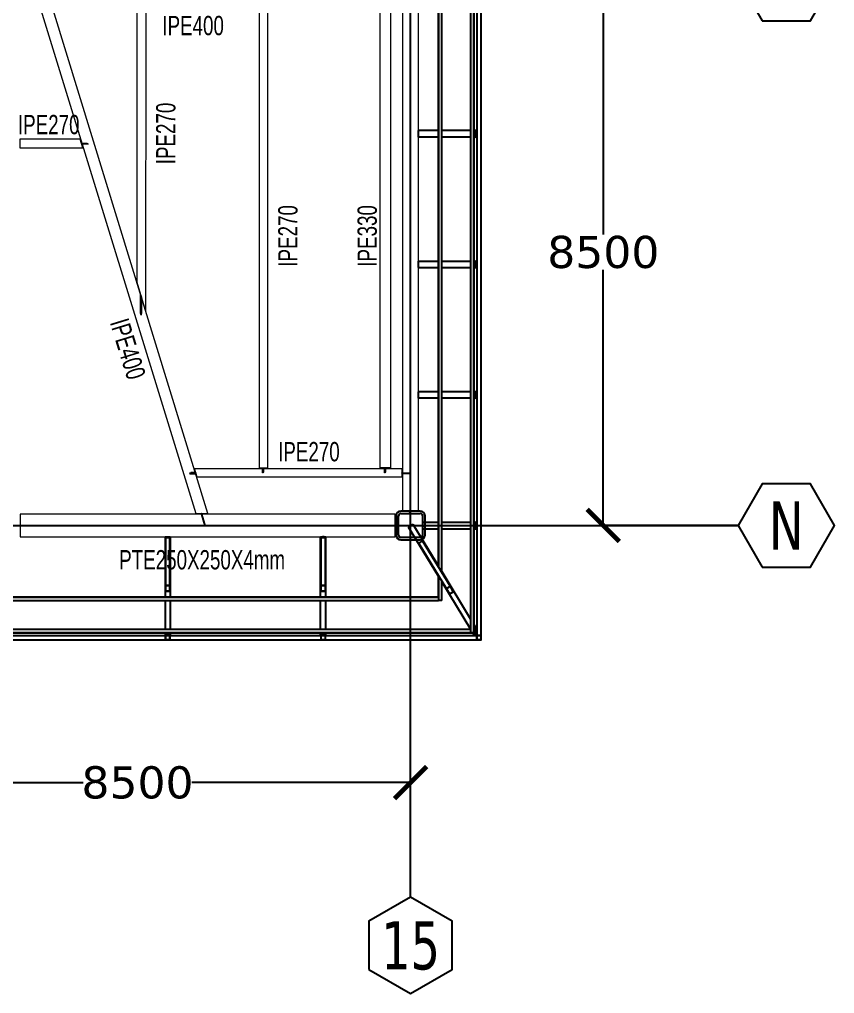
# Model space of a CAD drawing. Header units: millimetres. Extents: x -6598 to 74598, y -11659 to 33736.
# Drawn here: x 61913 to 74598, y -7280 to 7870 of the extents above; entities that cross this region are included whole.
import ezdxf
from ezdxf.enums import TextEntityAlignment as Align

# ---------------------------------------------------------------- set-up
doc = ezdxf.new("R2010")
doc.units = ezdxf.units.MM
for name, color, linetype, lineweight in [('0-1', 250, 'Continuous', 5), ('E_B_PLACA-1', 10, 'Continuous', 25), ('E_B_PLACA-2', 31, 'Continuous', 25), ('E_COLUMNAS-1', 31, 'Continuous', 25), ('E_COLUMNAS-2', 1, 'Continuous', 25), ('E_COLUMNAS-3', 1, 'Continuous', 35), ('E_TEXTO', 3, 'Continuous', 9), ('E_VIGAS-1', 31, 'Continuous', 25), ('E_VIGAS-2', 10, 'Continuous', 25), ('HCB-VIGAS', 4, 'Continuous', 15), ('S-COLS-HDLN-1', 52, 'Continuous', 9)]:
    doc.layers.add(name, color=color, linetype=linetype, lineweight=lineweight)
for name, color, linetype in [('COTAS', 8, 'Continuous'), ('HCB-EJES', 1, 'Continuous'), ('HCB-ROTULOS', 2, 'Continuous')]:
    doc.layers.add(name, color=color, linetype=linetype)
doc.styles.add('Arial Narrow_1', font='', dxfattribs={"width": 0.85, "height": 0.3})
doc.styles.add('ROMANT', font='romant.shx', dxfattribs={"width": 0.8})
doc.styles.add('VERDANA', font='verdana.ttf')
doc.styles.get('Arial Narrow_1').set_extended_font_data('Arial Narrow')
doc.dimstyles.new('1.125', dxfattribs={"dimscale": 0, "dimtxt": 500, "dimasz": 500, "dimexe": 4, "dimexo": 4, "dimgap": 15, "dimtad": 0, "dimdec": 0, "dimzin": 4, "dimdsep": 46, "dimtxsty": 'ROMANT', "dimblk": 'ARCHTICK', "dimcen": -10, "dimclrd": 256, "dimclrt": 3, "dimadec": 0, "dimazin": 0, "dimtfac": 1, "dimtdec": 0, "dimtix": 1, "dimtmove": 0, "dimatfit": 0, "dimldrblk": 'OBLIQUE', "dimfxl": 0.05, "dimtolj": 1, "dimtzin": 0, "dimarcsym": 0})

# ---------------------------------------------------------------- blocks, each defined once
blk = doc.blocks.new('EST_SFM_VIGA-METALICA-SECCION-C - EST_SFM_VIGA-METALICA-UPN100-1529792-_34_00m_N_E_-NIVEL-9 DOC')
at = {"layer": 'E_VIGAS-2'}
for p, q in [((13.831, 0.032), (-13.129, 0.032)), ((14.268, 0.032), (13.965, 0.032)), ((14.269, 0.032), (14.269, -0.018)), ((-13.047, -0.018), (13.749, -0.018)), ((13.882, -0.018), (14.269, -0.018))]:
    blk.add_line(p, q, dxfattribs=at)
blk = doc.blocks.new('EST_SFM_VIGA-METALICA-SECCION-C - EST_SFM_VIGA-METALICA-UPN100-1530878-_34_00m_N_E_-NIVEL-9 DOC')
at = {"layer": 'E_VIGAS-2'}
for p, q in [((14.54, 0.018), (-14.294, 0.018)), ((14.54, 0.018), (14.54, -0.032)), ((-14.294, -0.032), (14.54, -0.032))]:
    blk.add_line(p, q, dxfattribs=at)
blk = doc.blocks.new('EST_SFM_VIGA-METALICA-SECCION-C - EST_SFM_VIGA-METALICA-UPN160-1529890-_34_00m_N_E_-NIVEL-9 DOC')
at = {"layer": 'E_VIGAS-1'}
for p, q in [((14.442, 0.018), (-14.49, 0.018)), ((14.506, 0.018), (14.5, 0.018)), ((14.506, 0.018), (14.506, 0.013)), ((-14.485, -0.047), (14.437, -0.047)), ((14.438, -0.047), (14.504, -0.047))]:
    blk.add_line(p, q, dxfattribs=at)
blk = doc.blocks.new('EST_SFM_VIGA-METALICA-SECCION-C - EST_SFM_VIGA-METALICA-UPN100-1527742-_34_00m_N_E_-NIVEL-9 DOC')
at = {"layer": 'E_VIGAS-2'}
for p, q in [((34.044, 0.018), (-34.827, 0.018)), ((34.044, 0.018), (34.044, -0.032)), ((-34.827, -0.032), (34.044, -0.032))]:
    blk.add_line(p, q, dxfattribs=at)
blk = doc.blocks.new('EST_SFM_VIGA-METALICA-SECCION-C - EST_SFM_VIGA-METALICA-UPN100-1527772-_34_00m_N_E_-NIVEL-9 DOC')
at = {"layer": 'E_VIGAS-2'}
for p, q in [((34.942, 0.032), (-34.929, 0.032)), ((34.942, 0.032), (34.942, -0.018)), ((-34.929, -0.018), (34.942, -0.018))]:
    blk.add_line(p, q, dxfattribs=at)
blk = doc.blocks.new('EST_SFM_VIGA-METALICA-SECCION-C - EST_SFM_VIGA-METALICA-UPN160-1579051-_34_00m_N_E_-NIVEL-9 DOC')
at = {"layer": 'E_VIGAS-1'}
for p, q in [((30.107, 0.047), (-30.264, 0.047)), ((30.175, 0.047), (30.109, 0.047)), ((32.527, 0.047), (30.176, 0.047)), ((32.595, 0.047), (32.529, 0.047)), ((34.951, 0.047), (32.596, 0.047)), ((34.955, 0.047), (34.952, 0.047)), ((34.955, 0.047), (34.955, -0.016)), ((-30.269, -0.018), (30.113, -0.018)), ((30.171, -0.018), (32.533, -0.018)), ((32.591, -0.018), (34.955, -0.018))]:
    blk.add_line(p, q, dxfattribs=at)
blk = doc.blocks.new('EST_SCM_COLUMNA-METALICA-SECCION-CUADRADA - EST_SCM_COLUMNA-TUBULAR-CUADRADA_PTEØ_70x70 e_3mm-1586569-_34_00m_N_E_-NIVEL-9 DOC')
at = {"layer": 'E_COLUMNAS-1'}
for p, q in [((-0.035, 0.029), (-0.035, -0.029)), ((-0.032, -0.029), (-0.032, 0.029)), ((0.029, 0.035), (-0.029, 0.035)), ((-0.029, 0.032), (0.029, 0.032)), ((0.032, 0.029), (0.032, -0.029)), ((0.035, -0.029), (0.035, 0.029)), ((0.029, -0.032), (-0.029, -0.032)), ((-0.029, -0.035), (0.029, -0.035))]:
    blk.add_line(p, q, dxfattribs=at)
for centre, radius, start, end in [((-0.029, 0.029), 0.006, 90, 180), ((-0.029, 0.029), 0.003, 90, 180), ((0.029, 0.029), 0.006, 360, 90), ((0.029, 0.029), 0.003, 0, 90), ((-0.029, -0.029), 0.006, 180, 270), ((-0.029, -0.029), 0.003, 180, 270), ((0.029, -0.029), 0.006, 270, 360), ((0.029, -0.029), 0.003, 270, 360), ((0.029, -0.029), 0.006, 280, 350), ((0.029, -0.029), 0.003, 300, 330)]:
    blk.add_arc(centre, radius, start, end, dxfattribs=at)
blk = doc.blocks.new('EST_SCM_COLUMNA-METALICA-SECCION-CUADRADA - EST_SCM_COLUMNA-TUBULAR-CUADRADA_PTEØ_70x70 e_3mm-V8-_34_00m_N_E_-NIVEL-9 DOC')
at = {"layer": 'E_COLUMNAS-1'}
for p, q in [((-0.035, 0.029), (-0.035, -0.029)), ((-0.032, -0.029), (-0.032, 0.029)), ((0.029, 0.035), (-0.029, 0.035)), ((-0.029, 0.032), (0.029, 0.032)), ((0.032, 0.029), (0.032, -0.029)), ((0.035, -0.029), (0.035, 0.029)), ((0.029, -0.032), (-0.029, -0.032)), ((-0.029, -0.035), (0.029, -0.035))]:
    blk.add_line(p, q, dxfattribs=at)
for centre, radius, start, end in [((-0.029, 0.029), 0.006, 90, 180), ((-0.029, 0.029), 0.003, 90, 180), ((0.029, 0.029), 0.006, 360, 90), ((0.029, 0.029), 0.003, 0, 90), ((-0.029, -0.029), 0.006, 180, 270), ((-0.029, -0.029), 0.006, 190, 270), ((-0.029, -0.029), 0.003, 180, 270), ((-0.029, -0.029), 0.003, 210, 270), ((0.029, -0.029), 0.006, 270, 360), ((0.029, -0.029), 0.003, 270, 360), ((0.029, -0.029), 0.006, 270, 350), ((0.029, -0.029), 0.003, 270, 330)]:
    blk.add_arc(centre, radius, start, end, dxfattribs=at)
blk = doc.blocks.new('DCTIB_CNI_EST_MOD-1A-FAC_0001_rvt-1-_34_00m_N_E_-NIVEL-9 DOC')
at = {"layer": 'E_B_PLACA-1'}
for p, q in [((-5.177, 167.83), (-5.177, 138.995)), ((-5.727, 140.014), (-5.727, 166.81)), ((-5.727, 139.545), (-5.727, 139.881)), ((-74.597, 139.545), (-5.727, 139.545)), ((-5.177, 138.995), (-75.147, 138.995))]:
    blk.add_line(p, q, dxfattribs=at)
at = {"layer": 'E_B_PLACA-2'}
for p, q in [((-5.177, 138.995), (-5.177, 167.83)), ((-5.727, 166.81), (-5.727, 140.014)), ((-5.727, 139.881), (-5.727, 139.545)), ((-5.727, 139.545), (-74.597, 139.545)), ((-75.147, 138.995), (-5.177, 138.995))]:
    blk.add_line(p, q, dxfattribs=at)
at = {"layer": 'E_COLUMNAS-1'}
for centre, radius, start, end in [((-9.971, 138.946), 0.006, 90, 170), ((-9.971, 138.946), 0.006, 90, 170), ((-9.971, 138.946), 0.003, 90, 150), ((-9.971, 138.946), 0.003, 90, 150), ((-9.913, 138.946), 0.006, 10, 90), ((-9.913, 138.946), 0.006, 10, 90), ((-9.913, 138.946), 0.003, 30, 90), ((-9.913, 138.946), 0.003, 30, 90), ((-7.551, 138.946), 0.006, 90, 170), ((-7.551, 138.946), 0.006, 90, 170), ((-7.551, 138.946), 0.003, 90, 150), ((-7.551, 138.946), 0.003, 90, 150), ((-7.493, 138.946), 0.006, 10, 90), ((-7.493, 138.946), 0.006, 10, 90), ((-7.493, 138.946), 0.003, 30, 90), ((-7.493, 138.946), 0.003, 30, 90), ((-5.128, 138.946), 0.006, 100, 170), ((-5.128, 138.946), 0.006, 100, 170), ((-5.128, 138.946), 0.003, 120, 150), ((-5.128, 138.946), 0.003, 120, 150)]:
    blk.add_arc(centre, radius, start, end, dxfattribs=at)
at = {"layer": 'E_VIGAS-1'}
for p, q in [((-6.037, 146.704), (-6.037, 146.804)), ((-5.727, 146.804), (-6.037, 146.804)), ((-5.727, 146.704), (-6.037, 146.704)), ((-5.149, 146.804), (-5.177, 146.804)), ((-5.149, 146.704), (-5.177, 146.704)), ((-5.149, 146.804), (-5.149, 146.704)), ((-5.149, 146.704), (-5.149, 146.804)), ((-5.149, 146.804), (-5.148, 146.804)), ((-5.148, 146.704), (-5.149, 146.704)), ((-5.148, 146.804), (-5.148, 146.767)), ((-5.129, 146.804), (-5.148, 146.804)), ((-5.148, 146.757), (-5.143, 146.757)), ((-5.143, 146.757), (-5.148, 146.757)), ((-5.148, 146.757), (-5.143, 146.757)), ((-5.143, 146.752), (-5.148, 146.752)), ((-5.143, 146.752), (-5.148, 146.752)), ((-5.148, 146.752), (-5.143, 146.752)), ((-5.148, 146.742), (-5.148, 146.704)), ((-5.148, 146.704), (-5.129, 146.704)), ((-5.143, 146.757), (-5.129, 146.757)), ((-5.129, 146.752), (-5.143, 146.752)), ((-6.038, 144.674), (-6.038, 144.774)), ((-6.038, 144.774), (-5.727, 144.774)), ((-5.177, 144.774), (-5.149, 144.774)), ((-5.149, 144.774), (-5.149, 144.674)), ((-5.149, 144.774), (-5.148, 144.774)), ((-5.149, 144.674), (-5.149, 144.774)), ((-5.129, 144.774), (-5.148, 144.774)), ((-5.148, 144.774), (-5.148, 144.736)), ((-5.148, 144.726), (-5.143, 144.726)), ((-5.143, 144.726), (-5.148, 144.726)), ((-5.148, 144.726), (-5.143, 144.726)), ((-5.143, 144.721), (-5.148, 144.721)), ((-5.143, 144.721), (-5.148, 144.721)), ((-5.148, 144.721), (-5.143, 144.721)), ((-5.148, 144.711), (-5.148, 144.674)), ((-5.143, 144.726), (-5.129, 144.726)), ((-5.129, 144.721), (-5.143, 144.721)), ((-6.038, 144.674), (-5.727, 144.674)), ((-5.177, 144.674), (-5.149, 144.674)), ((-5.148, 144.674), (-5.149, 144.674)), ((-5.148, 144.674), (-5.129, 144.674)), ((-6.037, 142.643), (-6.037, 142.743)), ((-5.727, 142.743), (-6.037, 142.743)), ((-5.149, 142.743), (-5.177, 142.743)), ((-5.149, 142.743), (-5.149, 142.643)), ((-5.149, 142.643), (-5.149, 142.743)), ((-5.149, 142.743), (-5.148, 142.743)), ((-5.148, 142.743), (-5.148, 142.706)), ((-5.129, 142.743), (-5.148, 142.743)), ((-5.727, 142.643), (-6.037, 142.643)), ((-5.149, 142.643), (-5.177, 142.643)), ((-5.148, 142.643), (-5.149, 142.643)), ((-5.148, 142.696), (-5.143, 142.696)), ((-5.143, 142.696), (-5.148, 142.696)), ((-5.148, 142.696), (-5.143, 142.696)), ((-5.143, 142.69), (-5.148, 142.69)), ((-5.143, 142.69), (-5.148, 142.69)), ((-5.148, 142.69), (-5.143, 142.69)), ((-5.148, 142.68), (-5.148, 142.643)), ((-5.148, 142.643), (-5.129, 142.643)), ((-5.143, 142.696), (-5.129, 142.696)), ((-5.129, 142.69), (-5.143, 142.69)), ((-6.197, 140.641), (-6.127, 140.684)), ((-6.197, 140.641), (-5.727, 139.869)), ((-6.127, 140.684), (-5.727, 140.027)), ((-5.971, 140.612), (-5.971, 140.712)), ((-5.971, 140.712), (-5.727, 140.712)), ((-5.971, 140.612), (-5.727, 140.612)), ((-5.177, 140.712), (-5.149, 140.712)), ((-5.177, 140.612), (-5.149, 140.612)), ((-5.149, 140.712), (-5.149, 140.612)), ((-5.149, 140.712), (-5.148, 140.712)), ((-5.149, 140.612), (-5.149, 140.712)), ((-5.148, 140.612), (-5.149, 140.612)), ((-5.129, 140.712), (-5.148, 140.712)), ((-5.148, 140.712), (-5.148, 140.675)), ((-5.148, 140.665), (-5.143, 140.665)), ((-5.143, 140.665), (-5.148, 140.665)), ((-5.148, 140.665), (-5.143, 140.665)), ((-5.143, 140.66), (-5.148, 140.66)), ((-5.143, 140.66), (-5.148, 140.66)), ((-5.148, 140.66), (-5.143, 140.66)), ((-5.148, 140.65), (-5.148, 140.612)), ((-5.148, 140.612), (-5.129, 140.612)), ((-5.143, 140.665), (-5.129, 140.665)), ((-5.129, 140.66), (-5.143, 140.66)), ((-9.983, 140.487), (-9.901, 140.487)), ((-9.983, 140.487), (-9.983, 139.545)), ((-9.977, 140.468), (-9.977, 139.727)), ((-9.91, 140.472), (-9.974, 140.472)), ((-9.907, 139.727), (-9.907, 140.468)), ((-9.901, 140.487), (-9.901, 139.545)), ((-7.563, 140.488), (-7.535, 140.488)), ((-7.563, 140.487), (-7.481, 140.487)), ((-7.563, 139.545), (-7.563, 140.487)), ((-7.557, 140.464), (-7.557, 139.727)), ((-7.49, 140.468), (-7.554, 140.468)), ((-7.525, 140.488), (-7.525, 140.487)), ((-7.519, 140.488), (-7.525, 140.488)), ((-7.52, 140.487), (-7.52, 140.488)), ((-7.509, 140.488), (-7.481, 140.488)), ((-7.487, 139.727), (-7.487, 140.464)), ((-7.481, 139.545), (-7.481, 140.487)), ((-6.034, 140.384), (-5.602, 139.675)), ((-5.979, 140.423), (-6.033, 140.389)), ((-5.542, 139.711), (-5.974, 140.421)), ((-9.977, 139.727), (-9.977, 139.645)), ((-9.976, 139.731), (-9.976, 139.727)), ((-9.976, 139.645), (-9.976, 139.727)), ((-9.91, 139.731), (-9.974, 139.731)), ((-9.974, 139.729), (-9.91, 139.729)), ((-9.909, 139.727), (-9.909, 139.731)), ((-9.909, 139.727), (-9.909, 139.645)), ((-9.907, 139.645), (-9.907, 139.727)), ((-7.557, 139.727), (-7.557, 139.645)), ((-7.556, 139.731), (-7.556, 139.727)), ((-7.556, 139.645), (-7.556, 139.727)), ((-7.49, 139.731), (-7.554, 139.731)), ((-7.554, 139.729), (-7.49, 139.729)), ((-7.489, 139.727), (-7.489, 139.731)), ((-7.489, 139.727), (-7.489, 139.645)), ((-7.487, 139.645), (-7.487, 139.727)), ((-5.547, 139.713), (-5.601, 139.68)), ((-5.6, 139.678), (-5.545, 139.712)), ((-5.543, 139.711), (-5.545, 139.714)), ((-5.543, 139.711), (-5.498, 139.637)), ((-5.497, 139.637), (-5.542, 139.711)), ((-9.976, 139.652), (-9.976, 139.645)), ((-9.91, 139.643), (-9.974, 139.643)), ((-9.974, 139.641), (-9.91, 139.641)), ((-9.909, 139.645), (-9.909, 139.652)), ((-7.556, 139.652), (-7.556, 139.645)), ((-7.49, 139.643), (-7.554, 139.643)), ((-7.554, 139.641), (-7.49, 139.641)), ((-7.489, 139.645), (-7.489, 139.652)), ((-5.602, 139.679), (-5.6, 139.676)), ((-5.602, 139.675), (-5.556, 139.601)), ((-5.555, 139.602), (-5.6, 139.676)), ((-5.56, 139.609), (-5.555, 139.602)), ((-5.498, 139.634), (-5.553, 139.601)), ((-5.552, 139.599), (-5.497, 139.632)), ((-5.498, 139.637), (-5.502, 139.644)), ((-5.177, 139.124), (-5.149, 139.078)), ((-9.983, 138.995), (-9.983, 138.967)), ((-9.901, 138.967), (-9.983, 138.967)), ((-9.983, 138.967), (-9.901, 138.967)), ((-9.983, 138.966), (-9.983, 138.967)), ((-9.955, 138.966), (-9.983, 138.966)), ((-9.945, 138.961), (-9.945, 138.966)), ((-9.945, 138.952), (-9.945, 138.961)), ((-9.945, 138.947), (-9.945, 138.949)), ((-9.94, 138.966), (-9.94, 138.961)), ((-9.94, 138.961), (-9.94, 138.952)), ((-9.94, 138.949), (-9.94, 138.947)), ((-9.901, 138.966), (-9.929, 138.966)), ((-9.901, 138.995), (-9.901, 138.967)), ((-9.901, 138.967), (-9.901, 138.966)), ((-7.563, 138.967), (-7.563, 138.995)), ((-7.481, 138.967), (-7.563, 138.967)), ((-7.563, 138.966), (-7.563, 138.967)), ((-7.563, 138.967), (-7.481, 138.967)), ((-7.563, 138.966), (-7.535, 138.966)), ((-7.535, 138.966), (-7.563, 138.966)), ((-7.525, 138.961), (-7.525, 138.966)), ((-7.525, 138.952), (-7.525, 138.961)), ((-7.525, 138.947), (-7.525, 138.949)), ((-7.52, 138.966), (-7.52, 138.961)), ((-7.52, 138.961), (-7.52, 138.952)), ((-7.52, 138.949), (-7.52, 138.947)), ((-7.481, 138.966), (-7.509, 138.966)), ((-7.509, 138.966), (-7.481, 138.966)), ((-7.481, 138.967), (-7.481, 138.995)), ((-7.481, 138.967), (-7.481, 138.966)), ((-5.194, 138.995), (-5.177, 138.967)), ((-5.149, 138.967), (-5.177, 138.967)), ((-5.177, 138.967), (-5.149, 138.967)), ((-5.148, 138.966), (-5.177, 138.966)), ((-5.17, 138.966), (-5.158, 138.947)), ((-5.153, 138.95), (-5.153, 138.952)), ((-5.152, 138.955), (-5.151, 138.957)), ((-5.15, 138.959), (-5.149, 138.961)), ((-5.149, 138.967), (-5.149, 139.078)), ((-5.148, 139.076), (-5.148, 139.023)), ((-5.129, 139.033), (-5.148, 139.065)), ((-5.148, 138.972), (-5.148, 138.966)), ((-5.148, 138.966), (-5.148, 138.972)), ((-5.146, 138.999), (-5.143, 138.994)), ((-5.143, 138.984), (-5.146, 138.99))]:
    blk.add_line(p, q, dxfattribs=at)
at = {"layer": 'E_VIGAS-1', "flags": 128}
for points in [[(-9.974, 140.472), (-9.975, 140.471), (-9.975, 140.471), (-9.976, 140.471), (-9.976, 140.47), (-9.977, 140.469), (-9.977, 140.469), (-9.977, 140.468)], [(-9.907, 140.468), (-9.907, 140.469), (-9.907, 140.469), (-9.908, 140.47), (-9.908, 140.471), (-9.909, 140.471), (-9.909, 140.471), (-9.91, 140.472)], [(-7.554, 140.468), (-7.555, 140.467), (-7.555, 140.467), (-7.556, 140.467), (-7.556, 140.466), (-7.557, 140.465), (-7.557, 140.465), (-7.557, 140.464)], [(-7.487, 140.464), (-7.487, 140.465), (-7.487, 140.465), (-7.488, 140.466), (-7.488, 140.467), (-7.489, 140.467), (-7.489, 140.467), (-7.49, 140.468)], [(-6.034, 140.384), (-6.034, 140.385), (-6.034, 140.386), (-6.034, 140.387), (-6.034, 140.388), (-6.034, 140.388), (-6.034, 140.389), (-6.033, 140.389)], [(-5.979, 140.423), (-5.978, 140.423), (-5.977, 140.423), (-5.977, 140.423), (-5.976, 140.423), (-5.975, 140.422), (-5.974, 140.422), (-5.974, 140.421)], [(-9.974, 139.731), (-9.975, 139.731), (-9.975, 139.731), (-9.976, 139.73), (-9.976, 139.73), (-9.977, 139.729), (-9.977, 139.728), (-9.977, 139.727)], [(-9.976, 139.727), (-9.976, 139.728), (-9.975, 139.728), (-9.975, 139.728), (-9.975, 139.729), (-9.975, 139.729), (-9.974, 139.729), (-9.974, 139.729)], [(-9.907, 139.727), (-9.907, 139.728), (-9.907, 139.729), (-9.908, 139.73), (-9.908, 139.73), (-9.909, 139.731), (-9.909, 139.731), (-9.91, 139.731)], [(-9.91, 139.729), (-9.91, 139.729), (-9.909, 139.729), (-9.909, 139.729), (-9.909, 139.728), (-9.909, 139.728), (-9.909, 139.728), (-9.909, 139.727)], [(-7.554, 139.731), (-7.555, 139.731), (-7.555, 139.731), (-7.556, 139.73), (-7.556, 139.73), (-7.557, 139.729), (-7.557, 139.728), (-7.557, 139.727)], [(-7.556, 139.727), (-7.556, 139.728), (-7.555, 139.728), (-7.555, 139.728), (-7.555, 139.729), (-7.555, 139.729), (-7.554, 139.729), (-7.554, 139.729)], [(-7.487, 139.727), (-7.487, 139.728), (-7.487, 139.729), (-7.488, 139.73), (-7.488, 139.73), (-7.489, 139.731), (-7.489, 139.731), (-7.49, 139.731)], [(-7.49, 139.729), (-7.49, 139.729), (-7.489, 139.729), (-7.489, 139.729), (-7.489, 139.728), (-7.489, 139.728), (-7.489, 139.728), (-7.489, 139.727)], [(-5.542, 139.711), (-5.542, 139.712), (-5.543, 139.713), (-5.544, 139.713), (-5.544, 139.714), (-5.545, 139.714), (-5.546, 139.714), (-5.547, 139.713)], [(-5.545, 139.712), (-5.545, 139.712), (-5.545, 139.712), (-5.544, 139.712), (-5.544, 139.712), (-5.544, 139.711), (-5.543, 139.711), (-5.543, 139.711)], [(-9.977, 139.645), (-9.977, 139.644), (-9.977, 139.643), (-9.976, 139.642), (-9.976, 139.641), (-9.975, 139.641), (-9.975, 139.641), (-9.974, 139.641)], [(-9.974, 139.643), (-9.974, 139.643), (-9.975, 139.643), (-9.975, 139.643), (-9.975, 139.643), (-9.975, 139.644), (-9.976, 139.644), (-9.976, 139.645)], [(-9.91, 139.641), (-9.909, 139.641), (-9.909, 139.641), (-9.908, 139.641), (-9.908, 139.642), (-9.907, 139.643), (-9.907, 139.644), (-9.907, 139.645)], [(-9.909, 139.645), (-9.909, 139.644), (-9.909, 139.644), (-9.909, 139.643), (-9.909, 139.643), (-9.909, 139.643), (-9.91, 139.643), (-9.91, 139.643)], [(-7.557, 139.645), (-7.557, 139.644), (-7.557, 139.643), (-7.556, 139.642), (-7.556, 139.641), (-7.555, 139.641), (-7.555, 139.641), (-7.554, 139.641)], [(-7.554, 139.643), (-7.554, 139.643), (-7.555, 139.643), (-7.555, 139.643), (-7.555, 139.643), (-7.555, 139.644), (-7.556, 139.644), (-7.556, 139.645)], [(-7.49, 139.641), (-7.489, 139.641), (-7.489, 139.641), (-7.488, 139.641), (-7.488, 139.642), (-7.487, 139.643), (-7.487, 139.644), (-7.487, 139.645)], [(-7.489, 139.645), (-7.489, 139.644), (-7.489, 139.644), (-7.489, 139.643), (-7.489, 139.643), (-7.489, 139.643), (-7.49, 139.643), (-7.49, 139.643)], [(-5.601, 139.68), (-5.602, 139.68), (-5.602, 139.679), (-5.602, 139.678), (-5.602, 139.678), (-5.602, 139.677), (-5.602, 139.676), (-5.602, 139.675)], [(-5.6, 139.676), (-5.601, 139.676), (-5.601, 139.677), (-5.601, 139.677), (-5.601, 139.678), (-5.601, 139.678), (-5.6, 139.678), (-5.6, 139.678)], [(-5.556, 139.601), (-5.556, 139.6), (-5.555, 139.6), (-5.555, 139.599), (-5.554, 139.599), (-5.553, 139.599), (-5.552, 139.599), (-5.552, 139.599)], [(-5.553, 139.601), (-5.553, 139.601), (-5.553, 139.601), (-5.554, 139.601), (-5.554, 139.601), (-5.554, 139.601), (-5.555, 139.601), (-5.555, 139.601), (-5.555, 139.602)], [(-5.498, 139.637), (-5.498, 139.636), (-5.498, 139.636), (-5.498, 139.635), (-5.498, 139.635), (-5.498, 139.635), (-5.498, 139.634), (-5.498, 139.634)], [(-5.497, 139.632), (-5.497, 139.633), (-5.496, 139.633), (-5.496, 139.634), (-5.496, 139.635), (-5.496, 139.636), (-5.496, 139.636), (-5.497, 139.637)], [(-5.177, 138.966), (-5.177, 138.967), (-5.177, 138.967)], [(-5.154, 138.947), (-5.153, 138.951), (-5.152, 138.956), (-5.149, 138.96), (-5.146, 138.964), (-5.142, 138.968), (-5.138, 138.97), (-5.135, 138.971)], [(-5.149, 139.078), (-5.149, 139.077), (-5.148, 139.076)], [(-5.143, 138.994), (-5.138, 138.987), (-5.133, 138.978), (-5.129, 138.971)], [(-5.129, 138.961), (-5.133, 138.968), (-5.138, 138.977), (-5.143, 138.984)]]:
    blk.add_lwpolyline(points, dxfattribs=at)
at = {"layer": 'E_VIGAS-1'}
for centre, start_param, end_param in [((-7.535, 140.488), 0, 1.570796), ((-7.535, 140.487), 4.974188, 5.497787), ((-7.535, 140.487), 5.759587, 6.283185), ((-7.509, 140.488), 1.570796, 3.141593), ((-7.509, 140.487), 3.141593, 3.665191), ((-7.509, 140.487), 3.926991, 4.45059)]:
    blk.add_ellipse(centre, major_axis=(0.0107, 0), ratio=0.003149, start_param=start_param, end_param=end_param, dxfattribs=at)
for points, knots in [([(-5.148, 146.767), (-5.148, 146.766), (-5.148, 146.765), (-5.147, 146.762), (-5.147, 146.76), (-5.146, 146.759), (-5.145, 146.757), (-5.143, 146.757), (-5.143, 146.757)], [0, 0, 0, 0, 0.142857, 0.285714, 0.428571, 0.571429, 0.785714, 1, 1, 1, 1]), ([(-5.143, 146.752), (-5.143, 146.752), (-5.144, 146.751), (-5.145, 146.751), (-5.146, 146.75), (-5.147, 146.748), (-5.147, 146.747), (-5.147, 146.746), (-5.148, 146.744), (-5.148, 146.743), (-5.148, 146.742)], [0, 0, 0, 0, 0.142857, 0.285714, 0.428571, 0.571429, 0.678571, 0.732143, 0.785714, 1, 1, 1, 1]), ([(-5.148, 144.736), (-5.148, 144.735), (-5.148, 144.734), (-5.147, 144.732), (-5.147, 144.73), (-5.146, 144.728), (-5.145, 144.727), (-5.143, 144.726), (-5.143, 144.726)], [0, 0, 0, 0, 0.142857, 0.285714, 0.428571, 0.571429, 0.785714, 1, 1, 1, 1]), ([(-5.143, 144.721), (-5.143, 144.721), (-5.144, 144.721), (-5.145, 144.72), (-5.146, 144.719), (-5.147, 144.718), (-5.147, 144.716), (-5.147, 144.715), (-5.148, 144.714), (-5.148, 144.712), (-5.148, 144.711)], [0, 0, 0, 0, 0.142857, 0.285714, 0.428571, 0.571429, 0.678571, 0.732143, 0.785714, 1, 1, 1, 1]), ([(-5.148, 142.706), (-5.148, 142.705), (-5.148, 142.703), (-5.147, 142.701), (-5.147, 142.699), (-5.146, 142.697), (-5.145, 142.696), (-5.143, 142.696), (-5.143, 142.696)], [0, 0, 0, 0, 0.142857, 0.285714, 0.428571, 0.571429, 0.785714, 1, 1, 1, 1]), ([(-5.143, 142.69), (-5.143, 142.69), (-5.144, 142.69), (-5.145, 142.69), (-5.146, 142.688), (-5.147, 142.687), (-5.147, 142.686), (-5.147, 142.685), (-5.148, 142.683), (-5.148, 142.682), (-5.148, 142.68)], [0, 0, 0, 0, 0.142857, 0.285714, 0.428571, 0.571429, 0.678571, 0.732143, 0.785714, 1, 1, 1, 1]), ([(-5.148, 140.675), (-5.148, 140.674), (-5.148, 140.673), (-5.147, 140.67), (-5.147, 140.669), (-5.146, 140.667), (-5.145, 140.665), (-5.143, 140.665), (-5.143, 140.665)], [0, 0, 0, 0, 0.142857, 0.285714, 0.428571, 0.571429, 0.785714, 1, 1, 1, 1]), ([(-5.143, 140.66), (-5.143, 140.66), (-5.144, 140.66), (-5.145, 140.659), (-5.146, 140.658), (-5.147, 140.656), (-5.147, 140.655), (-5.147, 140.654), (-5.148, 140.652), (-5.148, 140.651), (-5.148, 140.65)], [0, 0, 0, 0, 0.142857, 0.285714, 0.428571, 0.571429, 0.678571, 0.732143, 0.785714, 1, 1, 1, 1]), ([(-9.945, 138.961), (-9.945, 138.962), (-9.945, 138.963), (-9.947, 138.965), (-9.948, 138.965), (-9.95, 138.966), (-9.951, 138.966), (-9.952, 138.966), (-9.954, 138.966), (-9.955, 138.966)], [0, 0, 0, 0, 0.285714, 0.428571, 0.571429, 0.678571, 0.732143, 0.785714, 1, 1, 1, 1]), ([(-9.955, 138.966), (-9.954, 138.966), (-9.953, 138.966), (-9.95, 138.966), (-9.948, 138.965), (-9.946, 138.964), (-9.945, 138.963), (-9.945, 138.962), (-9.945, 138.961)], [0, 0, 0, 0, 0.142857, 0.285714, 0.428571, 0.571429, 0.785714, 1, 1, 1, 1]), ([(-9.94, 138.961), (-9.94, 138.962), (-9.939, 138.963), (-9.938, 138.965), (-9.936, 138.965), (-9.935, 138.966), (-9.934, 138.966), (-9.932, 138.966), (-9.93, 138.966), (-9.929, 138.966)], [0, 0, 0, 0, 0.285714, 0.428571, 0.571429, 0.678571, 0.732143, 0.785714, 1, 1, 1, 1]), ([(-9.929, 138.966), (-9.93, 138.966), (-9.931, 138.966), (-9.934, 138.966), (-9.936, 138.965), (-9.938, 138.964), (-9.939, 138.963), (-9.94, 138.962), (-9.94, 138.961)], [0, 0, 0, 0, 0.142857, 0.285714, 0.428571, 0.571429, 0.785714, 1, 1, 1, 1]), ([(-7.535, 138.966), (-7.534, 138.966), (-7.533, 138.966), (-7.53, 138.966), (-7.528, 138.965), (-7.526, 138.964), (-7.525, 138.963), (-7.525, 138.962), (-7.525, 138.961)], [0, 0, 0, 0, 0.142857, 0.285714, 0.428571, 0.571429, 0.785714, 1, 1, 1, 1]), ([(-7.525, 138.961), (-7.525, 138.962), (-7.525, 138.963), (-7.527, 138.965), (-7.528, 138.965), (-7.53, 138.966), (-7.531, 138.966), (-7.532, 138.966), (-7.534, 138.966), (-7.535, 138.966)], [0, 0, 0, 0, 0.285714, 0.428571, 0.571429, 0.678571, 0.732143, 0.785714, 1, 1, 1, 1]), ([(-7.509, 138.966), (-7.51, 138.966), (-7.511, 138.966), (-7.514, 138.966), (-7.516, 138.965), (-7.518, 138.965), (-7.519, 138.963), (-7.52, 138.962), (-7.52, 138.961)], [0, 0, 0, 0, 0.142857, 0.285714, 0.428571, 0.571429, 0.785714, 1, 1, 1, 1]), ([(-7.52, 138.961), (-7.52, 138.962), (-7.519, 138.963), (-7.518, 138.964), (-7.516, 138.965), (-7.515, 138.965), (-7.514, 138.966), (-7.512, 138.966), (-7.51, 138.966), (-7.509, 138.966)], [0, 0, 0, 0, 0.285714, 0.428571, 0.571429, 0.678571, 0.732143, 0.785714, 1, 1, 1, 1]), ([(-5.148, 139.023), (-5.148, 139.021), (-5.148, 139.018), (-5.148, 139.014), (-5.147, 139.009), (-5.147, 139.004), (-5.145, 138.998), (-5.143, 138.995), (-5.143, 138.994)], [0, 0, 0, 0, 0.142857, 0.285714, 0.428571, 0.571429, 0.857143, 1, 1, 1, 1]), ([(-5.147, 139.009), (-5.147, 139.012), (-5.148, 139.015), (-5.148, 139.018), (-5.148, 139.018)], [0.5714286, 0.5714286, 0.5714286, 0.5714286, 0.7857143, 0.8571429, 0.8571429, 0.8571429, 0.8571429]), ([(-5.143, 138.984), (-5.143, 138.985), (-5.144, 138.986), (-5.144, 138.986), (-5.145, 138.987), (-5.145, 138.987), (-5.145, 138.987), (-5.146, 138.987), (-5.146, 138.987), (-5.146, 138.987), (-5.146, 138.986), (-5.147, 138.986), (-5.147, 138.985), (-5.147, 138.985), (-5.147, 138.985), (-5.147, 138.985), (-5.147, 138.985), (-5.147, 138.984), (-5.147, 138.984), (-5.147, 138.983), (-5.147, 138.982), (-5.147, 138.982), (-5.147, 138.982), (-5.147, 138.982), (-5.148, 138.982), (-5.148, 138.981), (-5.148, 138.98), (-5.148, 138.98), (-5.148, 138.979), (-5.148, 138.978), (-5.148, 138.977), (-5.148, 138.975), (-5.148, 138.973), (-5.148, 138.972)], [0, 0, 0, 0, 0.071429, 0.142857, 0.160714, 0.178571, 0.214286, 0.25, 0.285714, 0.321429, 0.357143, 0.392857, 0.410714, 0.419643, 0.428571, 0.4375, 0.446429, 0.464286, 0.5, 0.535714, 0.553571, 0.5625, 0.571429, 0.580357, 0.589286, 0.607143, 0.642857, 0.678571, 0.714286, 0.75, 0.785714, 0.857143, 1, 1, 1, 1]), ([(-5.148, 138.972), (-5.148, 138.973), (-5.148, 138.975), (-5.148, 138.977), (-5.148, 138.978), (-5.148, 138.979), (-5.148, 138.98), (-5.148, 138.98), (-5.148, 138.981), (-5.148, 138.982), (-5.147, 138.982), (-5.147, 138.982), (-5.147, 138.982)], [0, 0, 0, 0, 0.1428571, 0.2142857, 0.25, 0.2857143, 0.3214286, 0.3571429, 0.3928571, 0.4107143, 0.4196429, 0.4285714, 0.4285714, 0.4285714, 0.4285714]), ([(-5.146, 138.987), (-5.146, 138.987), (-5.146, 138.987), (-5.145, 138.987), (-5.145, 138.987), (-5.145, 138.987), (-5.144, 138.986), (-5.144, 138.986), (-5.143, 138.985), (-5.143, 138.984)], [0.7142857, 0.7142857, 0.7142857, 0.7142857, 0.75, 0.7857143, 0.8214286, 0.8392857, 0.8571429, 0.9285714, 1, 1, 1, 1])]:
    blk.add_open_spline(points, degree=3, knots=knots, dxfattribs=at)
for points in [[(-5.149, 138.967), (-5.149, 138.967), (-5.149, 138.967), (-5.148, 138.966), (-5.148, 138.966)], [(-5.148, 139.018), (-5.148, 139.02), (-5.148, 139.021), (-5.148, 139.023)], [(-5.143, 138.994), (-5.144, 138.996), (-5.145, 138.999), (-5.146, 139.001)]]:
    blk.add_open_spline(points, degree=3, dxfattribs=at)
at = {"layer": 'E_VIGAS-2'}
for p, q in [((-5.227, 146.804), (-5.677, 146.804)), ((-5.227, 146.704), (-5.677, 146.704)), ((-5.677, 144.774), (-5.227, 144.774)), ((-5.677, 144.674), (-5.227, 144.674)), ((-5.227, 142.743), (-5.677, 142.743)), ((-5.227, 142.643), (-5.677, 142.643)), ((-5.677, 140.712), (-5.227, 140.712)), ((-5.677, 140.612), (-5.227, 140.612)), ((-5.677, 139.944), (-5.227, 139.206)), ((-5.677, 139.787), (-5.227, 139.048)), ((-9.983, 139.495), (-9.983, 139.045)), ((-9.901, 139.495), (-9.901, 139.045)), ((-7.563, 139.045), (-7.563, 139.495)), ((-7.481, 139.045), (-7.481, 139.495))]:
    blk.add_line(p, q, dxfattribs=at)
at = {"layer": 'E_COLUMNAS-1', "rotation": 180}
for name, p in [('EST_SCM_COLUMNA-METALICA-SECCION-CUADRADA - EST_SCM_COLUMNA-TUBULAR-CUADRADA_PTEØ_70x70 e_3mm-V8-_34_00m_N_E_-NIVEL-9 DOC', (-9.942, 138.917)), ('EST_SCM_COLUMNA-METALICA-SECCION-CUADRADA - EST_SCM_COLUMNA-TUBULAR-CUADRADA_PTEØ_70x70 e_3mm-V8-_34_00m_N_E_-NIVEL-9 DOC', (-7.522, 138.917)), ('EST_SCM_COLUMNA-METALICA-SECCION-CUADRADA - EST_SCM_COLUMNA-TUBULAR-CUADRADA_PTEØ_70x70 e_3mm-1586569-_34_00m_N_E_-NIVEL-9 DOC', (-5.099, 138.917))]:
    blk.add_blockref(name, p, dxfattribs=at)
at = {"layer": 'E_VIGAS-1'}
for name, p, rotation in [('EST_SFM_VIGA-METALICA-SECCION-C - EST_SFM_VIGA-METALICA-UPN160-1529890-_34_00m_N_E_-NIVEL-9 DOC', (-5.082, 153.388), 269.9999999999999), ('EST_SFM_VIGA-METALICA-SECCION-C - EST_SFM_VIGA-METALICA-UPN100-1530878-_34_00m_N_E_-NIVEL-9 DOC', (-5.195, 153.535), 270), ('EST_SFM_VIGA-METALICA-SECCION-C - EST_SFM_VIGA-METALICA-UPN100-1529792-_34_00m_N_E_-NIVEL-9 DOC', (-5.709, 153.763), 270.0000000000001)]:
    blk.add_blockref(name, p, dxfattribs=dict(at, rotation=rotation))
for name, p in [('EST_SFM_VIGA-METALICA-SECCION-C - EST_SFM_VIGA-METALICA-UPN100-1527742-_34_00m_N_E_-NIVEL-9 DOC', (-39.77, 139.527)), ('EST_SFM_VIGA-METALICA-SECCION-C - EST_SFM_VIGA-METALICA-UPN160-1579051-_34_00m_N_E_-NIVEL-9 DOC', (-40.084, 138.9)), ('EST_SFM_VIGA-METALICA-SECCION-C - EST_SFM_VIGA-METALICA-UPN100-1527772-_34_00m_N_E_-NIVEL-9 DOC', (-40.169, 139.013))]:
    blk.add_blockref(name, p, dxfattribs=at)
blk = doc.blocks.new('EST_SCM_COLUMNA-METALICA-SECCION-CUADRADA - EST_SCM_COLUMNA-TUBULAR-CUADRADA_ARMADA_450X450X38-2810455-_34_00m_N_E_-NIVEL-9 DOC')
at = {"layer": 'S-COLS-HDLN-1'}
h = blk.add_hatch(dxfattribs=at)
h.set_pattern_fill('FP_5', color=256, style=0, pattern_type=2)
h.set_pattern_definition([(135, (6.162, -140.662), (-0.15909903, -0.15909903), [])])
h.paths.add_polyline_path([(-0.149, -0.225), (0.149, -0.225), (0.178, -0.219), (0.203, -0.203), (0.219, -0.178), (0.225, -0.149), (0.225, 0.149), (0.219, 0.178), (0.203, 0.203), (0.178, 0.219), (0.149, 0.225), (-0.149, 0.225), (-0.181, 0.217), (-0.203, 0.203), (-0.22, 0.174), (-0.225, 0.149), (-0.225, -0.149), (-0.219, -0.178), (-0.203, -0.203), (-0.178, -0.219), (-0.168, -0.221)])
h.paths.add_polyline_path([(0.149, -0.187), (-0.149, -0.187), (-0.168, -0.182), (-0.182, -0.168), (-0.187, -0.149), (-0.187, 0.149), (-0.181, 0.168), (-0.168, 0.182), (-0.149, 0.187), (0.149, 0.187), (0.168, 0.182), (0.182, 0.168), (0.187, 0.149), (0.187, -0.149), (0.182, -0.168), (0.168, -0.182)])
at = {"layer": 'E_COLUMNAS-2'}
for p, q in [((0.149, 0.225), (-0.149, 0.225)), ((-0.149, 0.187), (0.149, 0.187)), ((-0.225, 0.149), (-0.225, -0.149)), ((-0.187, -0.149), (-0.187, 0.149)), ((0.187, 0.149), (0.187, -0.149)), ((0.225, -0.149), (0.225, 0.149)), ((0.149, -0.187), (-0.149, -0.187)), ((-0.149, -0.225), (0.149, -0.225))]:
    blk.add_line(p, q, dxfattribs=at)
for centre, radius, start, end in [((-0.149, 0.149), 0.076, 90, 180), ((-0.149, 0.149), 0.038, 90, 180), ((0.149, 0.149), 0.076, 360, 90), ((0.149, 0.149), 0.038, 0, 90), ((-0.149, -0.149), 0.076, 180, 270), ((-0.149, -0.149), 0.038, 180, 270), ((0.149, -0.149), 0.038, 270, 0), ((0.149, -0.149), 0.076, 270, 360)]:
    blk.add_arc(centre, radius, start, end, dxfattribs=at)
blk = doc.blocks.new('_ArchTick')
at = {"color": 0, "linetype": 'ByBlock', "const_width": 0.15}
blk.add_lwpolyline([(-0.5, -0.5), (0.5, 0.5)], dxfattribs=at)
blk = doc.blocks.new('*D451')
at = {"layer": 'COTAS', "color": 0, "lineweight": -2, "transparency": 16777216}
for p, q in [((73094, 8500), (70996, 8500)), ((73094, 0), (70996, 0))]:
    blk.add_line(p, q, dxfattribs=at)
at = {"layer": 'COTAS', "lineweight": -2, "transparency": 16777216}
for p, q in [((71000, 8500), (71000, 4526)), ((71000, 0), (71000, 3974))]:
    blk.add_line(p, q, dxfattribs=at)
at = {"layer": 'Defpoints', "color": 0, "transparency": 16777216}
for p in [(71000, 8500), (73098, 8500), (73098, 0)]:
    blk.add_point(p, dxfattribs=at)
at = {"layer": 'COTAS', "lineweight": -2, "transparency": 16777216, "xscale": 500, "yscale": 500, "zscale": 500}
for p, rotation in [((71000, 8500), 90), ((71000, 0), 270)]:
    blk.add_blockref('_ArchTick', p, dxfattribs=dict(at, rotation=rotation))
at = {"layer": 'COTAS', "color": 3, "transparency": 16777216, "insert": (71000, 4250), "char_height": 500, "attachment_point": 5, "rotation": 0.01, "style": 'VERDANA'}
blk.add_mtext('\\A1;8500', dxfattribs=at)
blk = doc.blocks.new('_Oblique')
at = {"color": 0, "linetype": 'ByBlock', "lineweight": -2}
blk.add_line((-0.5, -0.5), (0.5, 0.5), dxfattribs=at)
blk = doc.blocks.new('*D455')
at = {"layer": 'COTAS', "color": 0, "lineweight": -2, "transparency": 16777216}
for p, q in [((59500, -5776), (59500, -3996)), ((68000, -5776), (68000, -3996))]:
    blk.add_line(p, q, dxfattribs=at)
at = {"layer": 'COTAS', "lineweight": -2, "transparency": 16777216}
for p, q in [((59500, -4000), (62904, -4000)), ((68000, -4000), (64596, -4000))]:
    blk.add_line(p, q, dxfattribs=at)
at = {"layer": 'Defpoints', "color": 0, "transparency": 16777216}
for p in [(68000, -4000), (59500, -5780), (68000, -5780)]:
    blk.add_point(p, dxfattribs=at)
at = {"layer": 'COTAS', "lineweight": -2, "transparency": 16777216, "xscale": 500, "yscale": 500, "zscale": 500, "rotation": 180}
blk.add_blockref('_ArchTick', (59500, -4000), dxfattribs=at)
at = {"layer": 'COTAS', "lineweight": -2, "transparency": 16777216, "xscale": 500, "yscale": 500, "zscale": 500}
blk.add_blockref('_ArchTick', (68000, -4000), dxfattribs=at)
at = {"layer": 'COTAS', "color": 3, "transparency": 16777216, "insert": (63750, -4000), "char_height": 500, "attachment_point": 5, "style": 'VERDANA'}
blk.add_mtext('\\A1;8500', dxfattribs=at)

msp = doc.modelspace()

# ---------------------------------------------------------------- linework, layer by layer
at = {"layer": 'HCB-EJES'}
for p, q in [((68000.1, -5780.2), (68000.1, 31280.5)), ((-5098.2, 0), (73098.4, 0))]:
    msp.add_line(p, q, dxfattribs=at)
at = {"layer": 'HCB-ROTULOS'}
for points in [[(73473.4, 7850.5), (74223.4, 7850.5), (74598.4, 8500), (74223.4, 9149.5), (73473.4, 9149.5), (73098.4, 8500)], [(73473.4, -649.5), (74223.4, -649.5), (74598.4, 0), (74223.4, 649.5), (73473.4, 649.5), (73098.4, 0)], [(67350.6, -6905.2), (68000.1, -7280.2), (68649.6, -6905.2), (68649.6, -6155.2), (68000.1, -5780.2), (67350.6, -6155.2)]]:
    msp.add_lwpolyline(points, close=True, dxfattribs=at)
at = {"layer": 'HCB-VIGAS'}
for points in [[(67875, 235.1), (68125, 236.3), (68125.1, 25266.3), (67875.1, 25265.1)], [(64844.6, 183.8), (62436.2, 8020.6), (62248.1, 8020.6), (64656.3, 183.8)], [(63742.6, 8020.2), (63877.6, 8020.2), (63877.4, 3341.1), (63742.6, 3779.9)], [(65642.6, 895.3), (65777.6, 895.3), (65777.6, 8020.2), (65642.6, 8020.2)], [(67687.9, 895.2), (67527.9, 895.2), (67527.9, 8020.2), (67687.9, 8020.2)], [(61920.1, 5875.2), (62897.1, 5875.6), (62855.8, 6009.9), (61920.1, 6009.9)], [(62964.1, 5945.9), (62966, 5939.7), (62877.4, 5939.6), (62875.5, 5945.9)], [(62890.6, 5929.8), (62887.5, 5939.7), (62977.1, 5939.7), (62980.1, 5929.8)], [(63806.6, 3269.7), (63796.5, 3302.6), (63796.5, 3594.2), (63806.5, 3561.7)], [(63806.7, 3571.2), (63813.3, 3549.8), (63813.2, 3299.1), (63806.6, 3299.1)], [(64561.3, 814), (64564.3, 804), (64654, 804), (64650.9, 814)], [(64660.9, 814), (64658.6, 821.5), (64580.7, 821.5), (64580.7, 814)], [(67865, 750.2), (64680.5, 750.2), (64639, 885.3), (67865, 885.2)], [(65706.8, 820.9), (65696.8, 820.9), (65696.8, 885.2), (65706.8, 885.2)], [(65706.8, 895.3), (65713.4, 895.3), (65713.4, 830.9), (65706.8, 830.9)], [(67604.1, 820.9), (67594.1, 820.9), (67594.1, 885.2), (67604.1, 885.2)], [(67604.1, 895.3), (67611.6, 895.3), (67611.6, 830.9), (67604.1, 830.9)], [(67865, 820.8), (67988.3, 820.8), (67988.3, 814.6), (67865, 814.6)], [(67875, 804.6), (67875, 814.6), (68000.1, 814.6), (68000.1, 804.6)], [(61922.8, -175), (67762.4, -175), (67762.4, 175), (61922.8, 175)], [(64749.6, 175), (64739, 175), (64792.7, 0), (64803.2, 0)], [(64797.9, 17.4), (64804.8, 17.4), (64753.8, 183.8), (64746.8, 183.8)]]:
    msp.add_lwpolyline(points, close=True, dxfattribs=at)

# ---------------------------------------------------------------- block references
at = {"layer": '0-1', "xscale": 1000, "yscale": 1000, "zscale": 1000}
msp.add_blockref('DCTIB_CNI_EST_MOD-1A-FAC_0001_rvt-1-_34_00m_N_E_-NIVEL-9 DOC', (74162.2, -140662.4), dxfattribs=at)
at = {"layer": 'E_COLUMNAS-3', "xscale": 1000, "yscale": 1000, "zscale": 1000}
msp.add_blockref('EST_SCM_COLUMNA-METALICA-SECCION-CUADRADA - EST_SCM_COLUMNA-TUBULAR-CUADRADA_ARMADA_450X450X38-2810455-_34_00m_N_E_-NIVEL-9 DOC', (68000.1, 0), dxfattribs=at)

# ---------------------------------------------------------------- texts
at = {"layer": 'E_TEXTO', "char_height": 300, "attachment_point": 1, "style": 'Arial Narrow_1'}
for s, insert, width in [('IPE400', (64137, 7925.8), 1206.139), ('IPE270', (61889.9, 6385.1), 1206.139), ('IPE270', (65939.1, 1297.8), 1206.139), ('PTE250X250X4mm', (63465.7, -383.1), 3229.999)]:
    msp.add_mtext(s, dxfattribs=dict(at, insert=insert, width=width))
at = {"layer": 'E_TEXTO', "char_height": 300, "width": 1206.139, "attachment_point": 1, "style": 'Arial Narrow_1'}
for s, insert, rotation in [('IPE270', (64040.3, 5618.3), 90), ('IPE270', (65940.3, 4025), 90), ('IPE330', (67174.8, 4025), 90), ('IPE400', (63603.8, 3248.2), 287.08294)]:
    msp.add_mtext(s, dxfattribs=dict(at, insert=insert, rotation=rotation))
at = {"layer": 'HCB-ROTULOS', "color": 4, "style": 'VERDANA', "width": 0.7}
for s, p in [('N', (73847, 0)), ('15', (68000.1, -6530.2))]:
    msp.add_text(s, height=750, dxfattribs=at).set_placement(p, align=Align.MIDDLE_CENTER)

# ---------------------------------------------------------------- dimensions: what is measured, and where the dimension line sits
at = {"layer": 'COTAS'}
dim = msp.add_linear_dim(base=(71000.1, 8500), p1=(73098.4, 0), p2=(73098.4, 8500), angle=270, dimstyle='1.125', override={"dimscale": 1, "dimtxsty": 'VERDANA'}, dxfattribs=at)
dim.commit()
dim.dimension.update_dxf_attribs({"geometry": '*D451', "text_midpoint": (71000.1, 4250), "text_rotation": 0.01})
dim = msp.add_linear_dim(base=(68000.1, -4000), p1=(59500.1, -5780.2), p2=(68000.1, -5780.2), angle=180, dimstyle='1.125', override={"dimscale": 1, "dimtxsty": 'VERDANA'}, dxfattribs=at)
dim.commit()
dim.dimension.update_dxf_attribs({"geometry": '*D455', "text_midpoint": (63750.1, -4000)})

doc.saveas('drawing.dxf')
